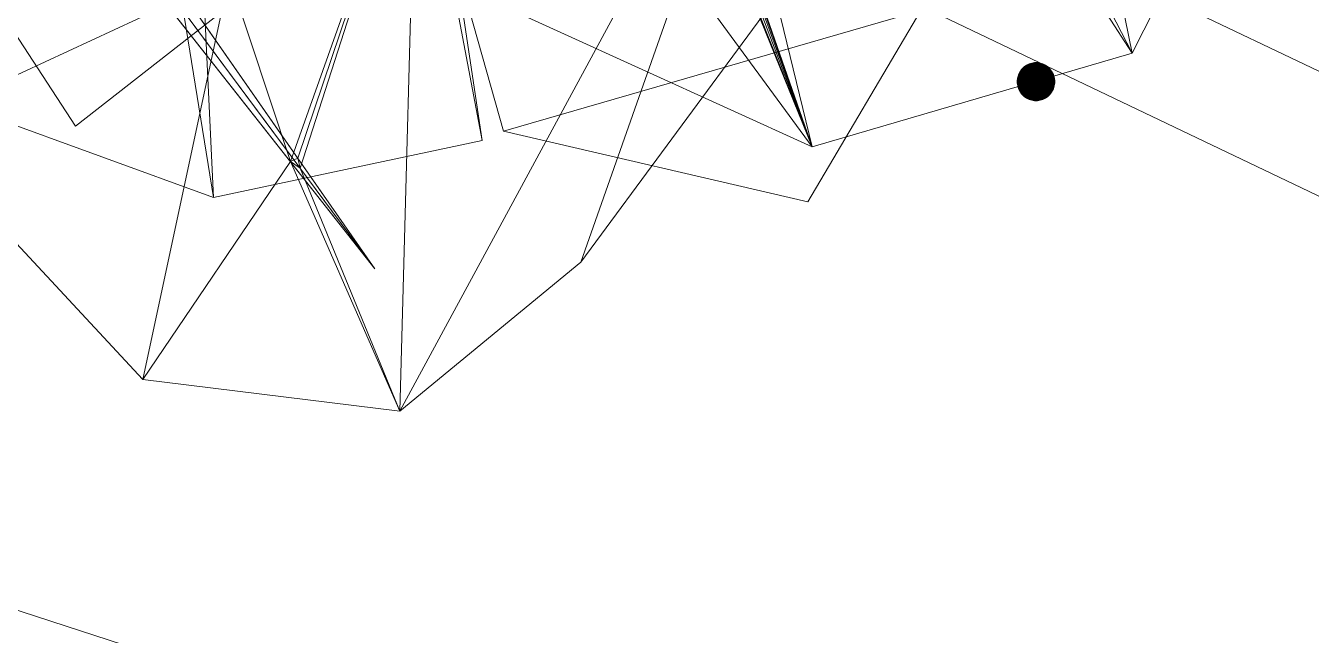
# Model space of a CAD drawing. Header units: centimetres. Extents: x 402 to 3875, y 442 to 2267.
# Drawn here: x 1005.6 to 1176.9, y 1670.3 to 1751.5 of the extents above; entities that cross this region are included whole.
import ezdxf

# ---------------------------------------------------------------- set-up
doc = ezdxf.new("R2010")
doc.units = ezdxf.units.CM
doc.layers.get('0').update_dxf_attribs({"true_color": 0xff5454})
for name, color, linetype in [('Columns of the Existing Mesh Walls', 250, 'Continuous'), ('Floor Area (Red Dust)', 250, 'Continuous'), ('Plan', 250, 'Continuous')]:
    doc.layers.add(name, color=color, linetype=linetype)
doc.layers.add('tree', color=250, linetype='Continuous', lineweight=5)
doc.layers.get('0').off()

# ---------------------------------------------------------------- blocks, each defined once
blk = doc.blocks.new('Group2_1')
for p, q in [((295.333, 454.389, 1.08545), (362.202, 498.774, -45.4998)), ((362.202, 498.774, -45.4998), (296.931, 453.289, 5.95189)), ((297.884, 449.989, 2.28296), (362.202, 498.774, -45.4998))]:
    blk.add_line(p, q)
mesh = blk.add_polyface()
corners = [(362.202, 498.774, -45.4998), (297.884, 449.989, 2.28296), (295.333, 454.389, 1.08545)]
mesh.append_faces([[corners[k] for k in face] for face in [(0, 1, 2)]])
mesh = blk.add_polyface()
corners = [(296.931, 453.289, 5.95189), (362.202, 498.774, -45.4998), (295.333, 454.389, 1.08545)]
mesh.append_faces([[corners[k] for k in face] for face in [(0, 1, 2)]])
mesh = blk.add_polyface()
corners = [(362.202, 498.774, -45.4998), (296.931, 453.289, 5.95189), (297.884, 449.989, 2.28296)]
mesh.append_faces([[corners[k] for k in face] for face in [(0, 1, 2)]])
blk = doc.blocks.new('Group_66')
blk.add_polyline3d([(81.21, -81.21, -25.99), (56.77, -97.53, -31.21), (45.43, -148.78, -47.61), (32.85, -187.66, -60.05), (57.14, -218.94, -70.06), (96.09, -239.18, -76.54), (91.06, -293.93, -94.06), (124.01, -320.51, -102.56), (85.73, -361.78, -115.77), (25.83, -362.11, -115.88), (-37.99, -307.66, -98.45), (-19.87, -238.41, -76.29), (-26.15, -181.31, -58.02), (-50.26, -160.1, -51.23), (-84.36, -136.53, -43.69), (-69.09, -91.9, -29.41), (-72.34, -72.34, -23.15)])
mesh = blk.add_polyface()
corners = [(-11.59, -11.59, -3.71), (-69.09, -91.9, -29.41), (-72.34, -72.34, -23.15), (-50.26, -160.1, -51.23), (-26.15, -181.31, -58.02), (-19.87, -238.41, -76.29), (-84.36, -136.53, -43.69), (25.83, -362.11, -115.88), (-37.99, -307.66, -98.45), (-9.1, -14.6, -4.67), (-3.9, -13.73, -4.39), (0.93, -12.79, -4.09), (3.99, -8.35, -2.67), (5.71, -5.71, -1.83), (32.85, -187.66, -60.05), (56.77, -97.53, -31.21), (81.21, -81.21, -25.99), (45.43, -148.78, -47.61), (85.73, -361.78, -115.77), (57.14, -218.94, -70.06), (91.06, -293.93, -94.06), (96.09, -239.18, -76.54), (124.01, -320.51, -102.56)]
mesh.append_faces([[corners[k] for k in face] for face in [(0, 1, 2), (5, 7, 8), (15, 13, 16), (14, 15, 17), (20, 19, 21)]], dxfattribs={"vtx0": -1})
mesh.append_faces([[corners[k] for k in face] for face in [(3, 0, 4), (4, 0, 5)]], dxfattribs={"vtx0": -1, "vtx1": -1})
mesh.append_faces([[corners[k] for k in face] for face in [(1, 0, 3), (7, 5, 0), (7, 13, 14), (14, 13, 15), (18, 19, 20)]], dxfattribs={"vtx0": -1, "vtx1": -1, "vtx2": -1})
mesh.append_faces([[corners[k] for k in face] for face in [(7, 0, 9), (7, 9, 10), (7, 10, 11), (7, 11, 12), (7, 12, 13), (14, 18, 7), (18, 14, 19)]], dxfattribs={"vtx0": -1, "vtx2": -1})
mesh.append_faces([[corners[k] for k in face] for face in [(22, 18, 20)]], dxfattribs={"vtx1": -1})
mesh.append_faces([[corners[k] for k in face] for face in [(3, 6, 1)]], dxfattribs={"vtx2": -1})
blk = doc.blocks.new('Group_69')
blk.add_polyline3d([(-41.11, -337.06, -107.86), (-1.75, -353.81, -113.22), (47.07, -346.07, -110.74), (42.59, -300.27, -96.09), (66.33, -275.29, -88.09), (117.25, -276.6, -88.51), (143.9, -238, -76.16), (122.31, -193.37, -61.88), (95.34, -130.24, -41.68), (91.17, -91.17, -29.17)])
mesh = blk.add_polyface()
corners = [(91.17, -91.17, -29.17), (42.59, -300.27, -96.09), (0, 0), (66.33, -275.29, -88.09), (95.34, -130.24, -41.68), (117.25, -276.6, -88.51), (122.31, -193.37, -61.88), (143.9, -238, -76.16), (-38.15, -76.92, -24.61), (-67.73, -67.73, -21.67), (-26.11, -128.84, -41.23), (-1.75, -353.81, -113.22), (47.07, -346.07, -110.74), (-48.27, -243.75, -78), (-51.08, -158.61, -50.76), (-41.11, -337.06, -107.86), (-58.28, -300.16, -96.05)]
mesh.append_faces([[corners[k] for k in face] for face in [(5, 6, 7), (2, 8, 9), (10, 13, 14)]], dxfattribs={"vtx0": -1})
mesh.append_faces([[corners[k] for k in face] for face in [(0, 1, 2), (1, 0, 3), (3, 4, 5), (8, 2, 10), (11, 2, 12), (12, 2, 1), (15, 10, 11)]], dxfattribs={"vtx0": -1, "vtx1": -1})
mesh.append_faces([[corners[k] for k in face] for face in [(10, 2, 11), (13, 10, 15)]], dxfattribs={"vtx0": -1, "vtx1": -1, "vtx2": -1})
mesh.append_faces([[corners[k] for k in face] for face in [(3, 0, 4), (5, 4, 6)]], dxfattribs={"vtx0": -1, "vtx2": -1})
mesh.append_faces([[corners[k] for k in face] for face in [(15, 16, 13)]], dxfattribs={"vtx2": -1})
blk = doc.blocks.new('Group_70')
for p, q in [((72.61, -338.92, -108.45), (73.88, -338.16, -108.21)), ((74.48, -339.86, -108.76), (72.61, -338.92, -108.45)), ((73.88, -338.16, -108.21), (74.48, -339.86, -108.76))]:
    blk.add_line(p, q)
for points in [[(-112.68, -145.74, -46.64), (-73.43, -117.26, -37.52), (-30.19, -116.53, -37.29), (36.96, -149.91, -47.97), (82.84, -187.13, -59.88), (69.87, -232.38, -74.36), (87.25, -273.02, -87.37), (57.61, -307.2, -98.3), (3.43, -340.96, -109.11), (51.08, -381, -121.92)], [(97.56, -381, -121.92), (126.57, -350.48, -112.15), (153.63, -302.51, -96.8), (176.49, -296.86, -95), (187.91, -251.49, -80.48), (228.14, -228.14, -73)], [(51.08, -381, -121.92), (97.56, -381, -121.92)]]:
    blk.add_polyline3d(points)
mesh = blk.add_polyface()
corners = [(6.49, -6.49, -2.08), (6.43, -65.93, -21.1), (5.06, -13.46, -4.31), (7.96, -53, -16.96), (12.88, -39.72, -12.71), (228.14, -228.14, -73), (24.58, -68.2, -21.82), (28.88, -79.76, -25.52), (36.96, -149.91, -47.97), (82.84, -187.13, -59.88), (148.29, -251.87, -80.6), (87.25, -273.02, -87.37), (97.56, -381, -121.92), (126.57, -350.48, -112.15), (150.06, -252.44, -80.78), (157.79, -254.94, -81.58), (187.91, -251.49, -80.48), (176.49, -296.86, -95), (153.63, -302.51, -96.8), (148.51, -251.99, -80.64), (149.17, -253, -80.96), (157.24, -260.09, -83.23), (72.61, -338.92, -108.45), (57.61, -307.2, -98.3), (73.88, -338.16, -108.21), (74.48, -339.86, -108.76), (51.08, -381, -121.92), (3.43, -340.96, -109.11), (69.87, -232.38, -74.36), (-13.77, -13.77, -4.41), (-112.68, -145.74, -46.64), (-119.49, -119.49, -38.24), (-73.43, -117.26, -37.52), (-30.19, -116.53, -37.29), (-13.23, -14.63, -4.68), (-7.28, -17.84, -5.71), (-4.16, -19.45, -6.22), (1.92, -15.58, -4.98), (14.42, -72.14, -23.08)]
mesh.append_faces([[corners[k] for k in face] for face in [(23, 26, 27), (29, 30, 31)]], dxfattribs={"vtx0": -1})
mesh.append_faces([[corners[k] for k in face] for face in [(0, 1, 2), (1, 0, 3), (3, 0, 4), (4, 5, 6), (6, 5, 7), (8, 5, 9), (12, 10, 13), (10, 5, 14), (14, 5, 15), (18, 21, 17), (11, 22, 23), (22, 11, 24), (24, 11, 25), (26, 22, 12), (30, 29, 32), (32, 29, 33), (33, 29, 8)]], dxfattribs={"vtx0": -1, "vtx1": -1})
mesh.append_faces([[corners[k] for k in face] for face in [(7, 5, 8), (9, 5, 10), (9, 10, 11), (11, 10, 12), (26, 23, 22), (12, 25, 11), (8, 34, 1)]], dxfattribs={"vtx0": -1, "vtx1": -1, "vtx2": -1})
mesh.append_faces([[corners[k] for k in face] for face in [(4, 0, 5), (15, 5, 16), (15, 16, 17), (10, 18, 13), (18, 10, 19), (18, 19, 20), (18, 20, 21), (17, 21, 15), (12, 22, 25), (8, 29, 34), (1, 34, 35), (1, 35, 36), (1, 36, 37), (1, 37, 2), (8, 1, 38), (8, 38, 7)]], dxfattribs={"vtx0": -1, "vtx2": -1})
mesh.append_faces([[corners[k] for k in face] for face in [(11, 28, 9)]], dxfattribs={"vtx2": -1})
mesh = blk.add_polyface()
corners = [(74.48, -339.86, -108.76), (72.61, -338.92, -108.45), (73.88, -338.16, -108.21)]
mesh.append_faces([[corners[k] for k in face] for face in [(0, 1, 2)]])
blk = doc.blocks.new('Group_71')
blk.add_polyline3d([(156.71, 156.71, -50.15), (232.21, 158.62, -74.31), (240.72, 116.55, -77.03), (287.44, 100.57, -91.98), (337.38, 57.24, -107.96), (295.05, 16.27, -94.42), (363.39, -58.03, -116.28), (349.39, -125.99, -111.81), (371.92, -224.39, -119.01)])
mesh = blk.add_polyface()
corners = [(156.71, 156.71, -50.15), (6.15, 6.14, -1.97), (6.15, 6.15, -1.97), (17.3, 4.66, -5.54), (18.21, 3.5, -5.83), (24.75, -5.35, -7.92), (337.38, 57.24, -107.96), (295.05, 16.27, -94.42), (287.44, 100.57, -91.98), (18.77, -16.86, -6.01), (175.93, -175.93, -56.3), (17.65, -17.65, -5.65), (19.96, -15.99, -6.39), (24.23, -6.58, -7.75), (173.98, -74.81, -55.67), (195.79, -158.37, -62.65), (232.21, 158.62, -74.31), (259.9, -83.12, -83.17), (240.72, 116.55, -77.03), (275.99, -131.39, -88.32), (318.12, -203.49, -101.8), (363.39, -58.03, -116.28), (327.63, -231.06, -104.84), (349.39, -125.99, -111.81), (371.92, -224.39, -119.01)]
mesh.append_faces([[corners[k] for k in face] for face in [(0, 1, 2), (9, 10, 11), (10, 14, 15)]], dxfattribs={"vtx0": -1})
mesh.append_faces([[corners[k] for k in face] for face in [(1, 0, 3), (3, 0, 4), (4, 0, 5), (16, 14, 0), (14, 16, 17), (17, 8, 19), (19, 7, 20), (20, 21, 22)]], dxfattribs={"vtx0": -1, "vtx1": -1})
mesh.append_faces([[corners[k] for k in face] for face in [(10, 5, 0), (10, 0, 14), (19, 8, 7)]], dxfattribs={"vtx0": -1, "vtx1": -1, "vtx2": -1})
mesh.append_faces([[corners[k] for k in face] for face in [(10, 9, 12), (10, 12, 13), (10, 13, 5), (17, 16, 18), (17, 18, 8), (20, 7, 21), (22, 21, 23)]], dxfattribs={"vtx0": -1, "vtx2": -1})
mesh.append_faces([[corners[k] for k in face] for face in [(6, 7, 8), (24, 22, 23)]], dxfattribs={"vtx1": -1})
blk = doc.blocks.new('Group_62')
blk.add_polyline3d([(242.22, -242.22, -77.51), (234.89, -281.44, -90.06), (179.17, -288.17, -92.21), (120.18, -206.34, -66.03), (119.05, -176.34, -56.43), (52.96, -138.15, -44.21), (17.58, -60.84, -19.47), (-31.33, -69.66, -22.29), (-61.26, -61.26, -19.6)])
mesh = blk.add_polyface()
corners = [(-0.8, -0.8, -0.26), (-31.33, -69.66, -22.29), (-61.26, -61.26, -19.6), (17.58, -60.84, -19.47), (2.8, -4.47, -1.43), (3.07, -5.02, -1.61), (5.66, -5.66, -1.81), (111.33, -111.33, -35.62), (52.96, -138.15, -44.21), (111.28, -118.68, -37.98), (111.34, -118.62, -37.96), (111.84, -114.85, -36.75), (119.05, -176.34, -56.43), (117.17, -117.17, -37.49), (242.22, -242.22, -77.51), (120.18, -206.34, -66.03), (179.17, -288.17, -92.21), (234.89, -281.44, -90.06)]
mesh.append_faces([[corners[k] for k in face] for face in [(0, 1, 2), (10, 7, 11), (16, 14, 17)]], dxfattribs={"vtx0": -1})
mesh.append_faces([[corners[k] for k in face] for face in [(1, 0, 3), (3, 7, 8), (9, 7, 10), (12, 14, 15), (15, 14, 16)]], dxfattribs={"vtx0": -1, "vtx1": -1})
mesh.append_faces([[corners[k] for k in face] for face in [(8, 7, 9)]], dxfattribs={"vtx0": -1, "vtx1": -1, "vtx2": -1})
mesh.append_faces([[corners[k] for k in face] for face in [(3, 0, 4), (3, 4, 5), (3, 5, 6), (3, 6, 7), (9, 12, 8), (12, 9, 13), (12, 13, 14)]], dxfattribs={"vtx0": -1, "vtx2": -1})
blk = doc.blocks.new('Group_76')
at = {"color": 251, "true_color": 0x666651, "xscale": 1.000807358385662, "yscale": 1.000807358385662, "zscale": 1.000807358385662, "rotation": 106}
blk.add_blockref('Group_66', (305.88, 305.7, 234.46), dxfattribs=at)
at = {"color": 251, "true_color": 0x4f6b51, "xscale": 1.000882994300637, "yscale": 1.000882994300637, "zscale": 1.000882994300637, "rotation": 70}
blk.add_blockref('Group_62', (311.93, 305.08, 367.11), dxfattribs=at)
at = {"color": 55, "true_color": 0x99995b, "xscale": 1.00054936026497, "yscale": 1.00054936026497, "zscale": 1.00054936026497, "rotation": 83.00000000000001}
blk.add_blockref('Group_70', (304.36, 305.86, 201.3), dxfattribs=at)
at = {"color": 251, "true_color": 0x4f6b51, "rotation": 93.00000000000001}
blk.add_blockref('Group_69', (302.85, 306.01, 168.13), dxfattribs=at)
at = {"color": 55, "true_color": 0x99995b, "rotation": 349}
blk.add_blockref('Group_71', (301.33, 306.17, 134.97), dxfattribs=at)
blk = doc.blocks.new('Group_87')
at = {"layer": 'tree', "color": 250, "lineweight": 5, "zscale": 0.69}
blk.add_blockref('Group_76', (0, 0, 393.05), dxfattribs=at)
at = {"layer": 'tree', "color": 250, "lineweight": 5, "extrusion": (0, -1, -3.82857e-16), "yscale": 0.8199999999999993}
blk.add_blockref('Group2_1', (306.85, 0.38, -306.32), dxfattribs=at)
blk = doc.blocks.new('Component_22')
at = {"layer": 'Plan', "color": 250, "lineweight": 5}
blk.add_blockref('Group_87', (-304.38, -304.58), dxfattribs=at)
blk = doc.blocks.new('Group_1')
at = {"layer": 'Columns of the Existing Mesh Walls', "lineweight": 20}
for p, q in [((393.4, 739.79, 190), (393.71, 740.17, 190)), ((393.4, 739.79, 190), (393.71, 740.17)), ((393.4, 739.79), (393.71, 740.17)), ((393.52, 739.96), (393.41, 739.81)), ((393.64, 740.1), (393.52, 739.96)), ((393.78, 740.23), (393.64, 740.1)), ((393.71, 740.17, 190), (394.09, 740.48, 190)), ((393.71, 740.17), (394.09, 740.48)), ((393.71, 740.17, 190), (394.09, 740.48)), ((393.71, 740.17), (393.71, 740.17, 190)), ((393.92, 740.35), (393.78, 740.23)), ((394.07, 740.46), (393.92, 740.35)), ((394.23, 740.56), (394.07, 740.46)), ((394.09, 740.48, 190), (394.52, 740.71, 190)), ((394.09, 740.48), (394.52, 740.71)), ((394.09, 740.48, 190), (394.52, 740.71)), ((394.09, 740.48), (394.09, 740.48, 190)), ((394.39, 740.65), (394.23, 740.56)), ((394.56, 740.73), (394.39, 740.65)), ((394.52, 740.71, 190), (395.48, 740.9, 190)), ((394.52, 740.71), (395.48, 740.9)), ((394.52, 740.71, 190), (395.48, 740.9)), ((394.52, 740.71), (394.52, 740.71, 190)), ((394.74, 740.79), (394.56, 740.73)), ((394.92, 740.84), (394.74, 740.79)), ((395.1, 740.87), (394.92, 740.84)), ((395.29, 740.89), (395.1, 740.87)), ((395.48, 740.9), (395.29, 740.89)), ((395.48, 740.9), (395.48, 740.9, 190)), ((395.48, 740.9, 190), (396.43, 740.71)), ((395.48, 740.9, 190), (396.43, 740.71, 190)), ((395.48, 740.9), (396.43, 740.71)), ((395.66, 740.89), (395.48, 740.9)), ((395.85, 740.87), (395.66, 740.89)), ((396.03, 740.84), (395.85, 740.87)), ((396.21, 740.79), (396.03, 740.84)), ((396.39, 740.73), (396.21, 740.79)), ((396.56, 740.65), (396.39, 740.73)), ((396.43, 740.71, 190), (396.87, 740.48, 190)), ((396.43, 740.71), (396.87, 740.48)), ((396.43, 740.71), (396.43, 740.71, 190)), ((396.43, 740.71, 190), (396.87, 740.48)), ((396.73, 740.56), (396.56, 740.65)), ((396.89, 740.46), (396.73, 740.56)), ((396.87, 740.48, 190), (397.24, 740.17)), ((396.87, 740.48, 190), (397.24, 740.17, 190)), ((396.87, 740.48), (397.24, 740.17)), ((396.87, 740.48), (396.87, 740.48, 190)), ((397.04, 740.35), (396.89, 740.46)), ((397.18, 740.23), (397.04, 740.35)), ((397.31, 740.1), (397.18, 740.23)), ((397.24, 740.17), (397.24, 740.17, 190)), ((397.24, 740.17, 190), (397.56, 739.79)), ((397.24, 740.17, 190), (397.56, 739.79, 190)), ((397.24, 740.17), (397.56, 739.79)), ((397.43, 739.96), (397.31, 740.1)), ((397.54, 739.81), (397.43, 739.96)), ((392.98, 738.4, 190), (393.17, 739.36)), ((392.98, 738.4, 190), (393.17, 739.36, 190)), ((392.98, 738.4), (393.17, 739.36)), ((393.01, 738.77), (392.98, 738.59)), ((392.98, 738.59), (392.98, 738.4)), ((392.98, 738.4), (392.98, 738.4, 190)), ((393.17, 737.44, 190), (392.98, 738.4, 190)), ((393.17, 737.44, 190), (392.98, 738.4)), ((392.98, 738.4), (392.98, 738.21)), ((393.17, 737.44), (392.98, 738.4)), ((392.98, 738.21), (393.01, 738.03)), ((393.04, 738.96), (393.01, 738.77)), ((393.09, 739.14), (393.04, 738.96)), ((393.15, 739.31), (393.09, 739.14)), ((393.22, 739.48), (393.15, 739.31)), ((393.17, 739.36, 190), (393.4, 739.79, 190)), ((393.17, 739.36, 190), (393.4, 739.79)), ((393.17, 739.36), (393.4, 739.79)), ((393.17, 739.36), (393.17, 739.36, 190)), ((393.31, 739.65), (393.22, 739.48)), ((393.41, 739.81), (393.31, 739.65)), ((393.4, 739.79), (393.4, 739.79, 190)), ((397.64, 739.65), (397.54, 739.81)), ((397.56, 739.79), (397.56, 739.79, 190)), ((397.56, 739.79, 190), (397.79, 739.36)), ((397.56, 739.79, 190), (397.79, 739.36, 190)), ((397.56, 739.79), (397.79, 739.36)), ((397.73, 739.48), (397.64, 739.65)), ((397.8, 739.31), (397.73, 739.48)), ((397.79, 739.36), (397.79, 739.36, 190)), ((397.79, 739.36, 190), (397.98, 738.4)), ((397.79, 739.36, 190), (397.98, 738.4, 190)), ((397.79, 739.36), (397.98, 738.4)), ((397.98, 738.4, 190), (397.79, 737.44, 190)), ((397.98, 738.4), (397.79, 737.44)), ((397.98, 738.4, 190), (397.79, 737.44)), ((397.87, 739.14), (397.8, 739.31)), ((397.91, 738.96), (397.87, 739.14)), ((397.95, 738.77), (397.91, 738.96)), ((397.97, 738.59), (397.95, 738.77)), ((397.95, 738.03), (397.97, 738.21)), ((397.98, 738.4), (397.97, 738.59)), ((397.97, 738.21), (397.98, 738.4)), ((397.98, 738.4), (397.98, 738.4, 190)), ((393.01, 738.03), (393.04, 737.84)), ((393.04, 737.84), (393.09, 737.66)), ((393.09, 737.66), (393.15, 737.49)), ((393.15, 737.49), (393.22, 737.31)), ((393.4, 737.01, 190), (393.17, 737.44, 190)), ((393.4, 737.01, 190), (393.17, 737.44)), ((393.17, 737.44), (393.17, 737.44, 190)), ((393.4, 737.01), (393.17, 737.44)), ((393.22, 737.31), (393.31, 737.15)), ((393.31, 737.15), (393.41, 736.99)), ((393.71, 736.63, 190), (393.4, 737.01, 190)), ((393.71, 736.63, 190), (393.4, 737.01)), ((393.4, 737.01), (393.4, 737.01, 190)), ((393.71, 736.63), (393.4, 737.01)), ((393.41, 736.99), (393.52, 736.84)), ((393.52, 736.84), (393.64, 736.7)), ((393.64, 736.7), (393.78, 736.57)), ((394.09, 736.32, 190), (393.71, 736.63, 190)), ((393.71, 736.63), (393.71, 736.63, 190)), ((394.09, 736.32, 190), (393.71, 736.63)), ((394.09, 736.32), (393.71, 736.63)), ((393.78, 736.57), (393.92, 736.44)), ((393.92, 736.44), (394.07, 736.33)), ((397.24, 736.63, 190), (396.87, 736.32, 190)), ((397.24, 736.63, 190), (396.87, 736.32)), ((397.24, 736.63), (396.87, 736.32)), ((396.89, 736.33), (397.04, 736.44)), ((397.04, 736.44), (397.18, 736.57)), ((397.18, 736.57), (397.31, 736.7)), ((397.56, 737.01, 190), (397.24, 736.63, 190)), ((397.56, 737.01, 190), (397.24, 736.63)), ((397.56, 737.01), (397.24, 736.63)), ((397.24, 736.63), (397.24, 736.63, 190)), ((397.31, 736.7), (397.43, 736.84)), ((397.43, 736.84), (397.54, 736.99)), ((397.54, 736.99), (397.64, 737.15)), ((397.79, 737.44, 190), (397.56, 737.01, 190)), ((397.79, 737.44, 190), (397.56, 737.01)), ((397.79, 737.44), (397.56, 737.01)), ((397.56, 737.01), (397.56, 737.01, 190)), ((397.64, 737.15), (397.73, 737.31)), ((397.73, 737.31), (397.8, 737.49)), ((397.79, 737.44), (397.79, 737.44, 190)), ((397.8, 737.49), (397.87, 737.66)), ((397.87, 737.66), (397.91, 737.84)), ((397.91, 737.84), (397.95, 738.03)), ((394.07, 736.33), (394.23, 736.23)), ((394.52, 736.09, 190), (394.09, 736.32, 190)), ((394.52, 736.09, 190), (394.09, 736.32)), ((394.09, 736.32), (394.09, 736.32, 190)), ((394.52, 736.09), (394.09, 736.32)), ((394.23, 736.23), (394.39, 736.15)), ((394.39, 736.15), (394.56, 736.07)), ((395.48, 735.9, 190), (394.52, 736.09, 190)), ((395.48, 735.9, 190), (394.52, 736.09)), ((394.52, 736.09), (394.52, 736.09, 190)), ((395.48, 735.9), (394.52, 736.09)), ((394.56, 736.07), (394.74, 736.01)), ((394.74, 736.01), (394.92, 735.96)), ((394.92, 735.96), (395.1, 735.93)), ((395.1, 735.93), (395.29, 735.91)), ((395.29, 735.91), (395.48, 735.9)), ((396.43, 736.09, 190), (395.48, 735.9, 190)), ((396.43, 736.09, 190), (395.48, 735.9)), ((396.43, 736.09), (395.48, 735.9)), ((395.48, 735.9), (395.66, 735.91)), ((395.48, 735.9), (395.48, 735.9, 190)), ((395.66, 735.91), (395.85, 735.93)), ((395.85, 735.93), (396.03, 735.96)), ((396.03, 735.96), (396.21, 736.01)), ((396.21, 736.01), (396.39, 736.07)), ((396.39, 736.07), (396.56, 736.15)), ((396.87, 736.32, 190), (396.43, 736.09, 190)), ((396.87, 736.32, 190), (396.43, 736.09)), ((396.87, 736.32), (396.43, 736.09)), ((396.43, 736.09), (396.43, 736.09, 190)), ((396.56, 736.15), (396.73, 736.23)), ((396.73, 736.23), (396.89, 736.33)), ((396.87, 736.32), (396.87, 736.32, 190))]:
    blk.add_line(p, q, dxfattribs=at)
at = {"layer": 'Columns of the Existing Mesh Walls', "color": 250, "lineweight": 20}
for points in [[(1683.97, 3473.09, 0), (36.01, 27.35, 0)], [(1697.51, 3466.62, 0), (49.55, 20.88, 0)]]:
    blk.add_polyline3d(points, dxfattribs=at)
at = {"layer": 'Columns of the Existing Mesh Walls', "lineweight": 20}
blk.add_polyline3d([(397.98, 738.4, 0), (397.9, 739.02, 0), (397.67, 739.6, 0), (397.3, 740.11, 0), (396.82, 740.51, 0), (396.25, 740.78, 0), (395.63, 740.89, 0), (395.01, 740.85, 0), (394.41, 740.66, 0), (393.88, 740.33, 0), (393.45, 739.87, 0), (393.15, 739.32, 0), (393, 738.71, 0), (393, 738.09, 0), (393.15, 737.48, 0), (393.45, 736.93, 0), (393.88, 736.47, 0), (394.41, 736.14, 0), (395.01, 735.94, 0), (395.63, 735.9, 0), (396.25, 736.02, 0), (396.82, 736.29, 0), (397.3, 736.69, 0), (397.67, 737.19, 0), (397.9, 737.78, 0), (397.98, 738.4, 0)], close=True, dxfattribs=at)
at = {"layer": 'Floor Area (Red Dust)', "lineweight": 5}
blk.add_polyline3d([(126.12, 912.4, 0), (76.77, 876.54, 0), (37.89, 829.54, 0), (11.91, 774.34, 0), (0.48, 714.41, 0), (4.31, 653.53, 0), (23.16, 595.51, 0), (55.85, 544.01, 0), (100.32, 502.25, 0), (153.78, 472.86, 0), (212.86, 457.69, 0), (273.87, 457.69, 0), (332.96, 472.86, 0), (386.41, 502.25, 0), (430.88, 544.01, 0), (463.57, 595.51, 0), (482.42, 653.53, 0), (486.25, 714.41, 0), (474.82, 774.34, 0), (448.85, 829.54, 0), (409.96, 876.54, 0), (360.61, 912.4, 0)], dxfattribs=at)
at = {"layer": 'Columns of the Existing Mesh Walls', "lineweight": 20}
mesh = blk.add_polyface(dxfattribs=at)
corners = [(393.17, 739.36), (393.17, 737.44), (392.98, 738.4), (393.4, 739.79), (393.4, 737.01), (393.71, 740.17), (393.71, 736.63), (394.09, 740.48), (394.09, 736.32), (394.52, 740.71), (394.52, 736.09), (395.48, 740.9), (395.48, 735.9), (396.43, 740.71), (396.43, 736.09), (396.87, 740.48), (396.87, 736.32), (397.24, 740.17), (397.24, 736.63), (397.56, 739.79), (397.56, 737.01), (397.79, 739.36), (397.79, 737.44), (397.98, 738.4)]
mesh.append_faces([[corners[k] for k in face] for face in [(0, 1, 2), (22, 21, 23)]], dxfattribs={"vtx0": -1})
mesh.append_faces([[corners[k] for k in face] for face in [(1, 3, 4), (4, 5, 6), (6, 7, 8), (8, 9, 10), (10, 11, 12), (12, 13, 14), (14, 15, 16), (16, 17, 18), (18, 19, 20), (20, 21, 22)]], dxfattribs={"vtx0": -1, "vtx1": -1})
mesh.append_faces([[corners[k] for k in face] for face in [(1, 0, 3), (4, 3, 5), (6, 5, 7), (8, 7, 9), (10, 9, 11), (12, 11, 13), (14, 13, 15), (16, 15, 17), (18, 17, 19), (20, 19, 21)]], dxfattribs={"vtx0": -1, "vtx2": -1})
mesh = blk.add_polyface(dxfattribs=at)
corners = [(393.17, 737.44, 190), (393.17, 739.36, 190), (392.98, 738.4, 190), (393.4, 737.01, 190), (393.4, 739.79, 190), (393.71, 736.63, 190), (393.71, 740.17, 190), (394.09, 736.32, 190), (394.09, 740.48, 190), (394.52, 736.09, 190), (394.52, 740.71, 190), (395.48, 735.9, 190), (395.48, 740.9, 190), (396.43, 736.09, 190), (396.43, 740.71, 190), (396.87, 736.32, 190), (396.87, 740.48, 190), (397.24, 736.63, 190), (397.24, 740.17, 190), (397.56, 737.01, 190), (397.56, 739.79, 190), (397.79, 737.44, 190), (397.79, 739.36, 190), (397.98, 738.4, 190)]
mesh.append_faces([[corners[k] for k in face] for face in [(0, 1, 2), (22, 21, 23)]], dxfattribs={"vtx0": -1})
mesh.append_faces([[corners[k] for k in face] for face in [(1, 3, 4), (4, 5, 6), (6, 7, 8), (8, 9, 10), (10, 11, 12), (12, 13, 14), (14, 15, 16), (16, 17, 18), (18, 19, 20), (20, 21, 22)]], dxfattribs={"vtx0": -1, "vtx1": -1})
mesh.append_faces([[corners[k] for k in face] for face in [(1, 0, 3), (4, 3, 5), (6, 5, 7), (8, 7, 9), (10, 9, 11), (12, 11, 13), (14, 13, 15), (16, 15, 17), (18, 17, 19), (20, 19, 21)]], dxfattribs={"vtx0": -1, "vtx2": -1})
at = {"layer": 'Columns of the Existing Mesh Walls', "lineweight": 25}
mesh = blk.add_polyface(dxfattribs=at)
corners = [(392.98, 738.21), (392.98, 738.59), (392.98, 738.4), (393.01, 738.03), (393.01, 738.77), (393.04, 737.84), (393.04, 738.96), (393.09, 737.66), (393.09, 739.14), (393.15, 737.49), (393.15, 739.31), (393.22, 737.31), (393.22, 739.48), (393.31, 737.15), (393.31, 739.65), (393.41, 736.99), (393.41, 739.81), (393.52, 736.84), (393.52, 739.96), (393.64, 736.7), (393.64, 740.1), (393.78, 736.57), (393.78, 740.23), (393.92, 736.44), (393.92, 740.35), (394.07, 736.33), (394.07, 740.46), (394.23, 736.23), (394.23, 740.56), (394.39, 736.15), (394.39, 740.65), (394.56, 736.07), (394.56, 740.73), (394.74, 736.01), (394.74, 740.79), (394.92, 735.96), (394.92, 740.84), (395.1, 735.93), (395.1, 740.87), (395.29, 735.91), (395.29, 740.89), (395.48, 735.9), (395.48, 740.9), (395.66, 735.91), (395.66, 740.89), (395.85, 735.93), (395.85, 740.87), (396.03, 735.96), (396.03, 740.84), (396.21, 736.01), (396.21, 740.79), (396.39, 736.07), (396.39, 740.73), (396.56, 736.15), (396.56, 740.65), (396.73, 736.23), (396.73, 740.56), (396.89, 736.33), (396.89, 740.46), (397.04, 736.44), (397.04, 740.35), (397.18, 736.57), (397.18, 740.23), (397.31, 736.7), (397.31, 740.1), (397.43, 736.84), (397.43, 739.96), (397.54, 736.99), (397.54, 739.81), (397.64, 737.15), (397.64, 739.65), (397.73, 737.31), (397.73, 739.48), (397.8, 737.49), (397.8, 739.31), (397.87, 737.66), (397.87, 739.14), (397.91, 737.84), (397.91, 738.96), (397.95, 738.03), (397.95, 738.77), (397.97, 738.21), (397.97, 738.59), (397.98, 738.4)]
mesh.append_faces([[corners[k] for k in face] for face in [(0, 1, 2), (82, 81, 83)]], dxfattribs={"vtx0": -1})
mesh.append_faces([[corners[k] for k in face] for face in [(1, 3, 4), (4, 5, 6), (6, 7, 8), (8, 9, 10), (10, 11, 12), (12, 13, 14), (14, 15, 16), (16, 17, 18), (18, 19, 20), (20, 21, 22), (22, 23, 24), (24, 25, 26), (26, 27, 28), (28, 29, 30), (30, 31, 32), (32, 33, 34), (34, 35, 36), (36, 37, 38), (38, 39, 40), (40, 41, 42), (42, 43, 44), (44, 45, 46), (46, 47, 48), (48, 49, 50), (50, 51, 52), (52, 53, 54), (54, 55, 56), (56, 57, 58), (58, 59, 60), (60, 61, 62), (62, 63, 64), (64, 65, 66), (66, 67, 68), (68, 69, 70), (70, 71, 72), (72, 73, 74), (74, 75, 76), (76, 77, 78), (78, 79, 80), (80, 81, 82)]], dxfattribs={"vtx0": -1, "vtx1": -1})
mesh.append_faces([[corners[k] for k in face] for face in [(1, 0, 3), (4, 3, 5), (6, 5, 7), (8, 7, 9), (10, 9, 11), (12, 11, 13), (14, 13, 15), (16, 15, 17), (18, 17, 19), (20, 19, 21), (22, 21, 23), (24, 23, 25), (26, 25, 27), (28, 27, 29), (30, 29, 31), (32, 31, 33), (34, 33, 35), (36, 35, 37), (38, 37, 39), (40, 39, 41), (42, 41, 43), (44, 43, 45), (46, 45, 47), (48, 47, 49), (50, 49, 51), (52, 51, 53), (54, 53, 55), (56, 55, 57), (58, 57, 59), (60, 59, 61), (62, 61, 63), (64, 63, 65), (66, 65, 67), (68, 67, 69), (70, 69, 71), (72, 71, 73), (74, 73, 75), (76, 75, 77), (78, 77, 79), (80, 79, 81)]], dxfattribs={"vtx0": -1, "vtx2": -1})
at = {"layer": 'Columns of the Existing Mesh Walls', "lineweight": 20}
mesh = blk.add_polyface(dxfattribs=at)
corners = [(393.71, 740.17), (393.4, 739.79), (393.4, 739.79, 190)]
mesh.append_faces([[corners[k] for k in face] for face in [(0, 1, 2)]])
mesh = blk.add_polyface(dxfattribs=at)
corners = [(393.71, 740.17), (393.4, 739.79, 190), (393.71, 740.17, 190)]
mesh.append_faces([[corners[k] for k in face] for face in [(0, 1, 2)]])
mesh = blk.add_polyface(dxfattribs=at)
corners = [(393.71, 740.17, 190), (394.09, 740.48), (393.71, 740.17)]
mesh.append_faces([[corners[k] for k in face] for face in [(0, 1, 2)]])
mesh = blk.add_polyface(dxfattribs=at)
corners = [(394.09, 740.48, 190), (394.09, 740.48), (393.71, 740.17, 190)]
mesh.append_faces([[corners[k] for k in face] for face in [(0, 1, 2)]])
mesh = blk.add_polyface(dxfattribs=at)
corners = [(394.09, 740.48, 190), (394.52, 740.71), (394.09, 740.48)]
mesh.append_faces([[corners[k] for k in face] for face in [(0, 1, 2)]])
mesh = blk.add_polyface(dxfattribs=at)
corners = [(394.52, 740.71, 190), (394.52, 740.71), (394.09, 740.48, 190)]
mesh.append_faces([[corners[k] for k in face] for face in [(0, 1, 2)]])
mesh = blk.add_polyface(dxfattribs=at)
corners = [(394.52, 740.71, 190), (395.48, 740.9), (394.52, 740.71)]
mesh.append_faces([[corners[k] for k in face] for face in [(0, 1, 2)]])
mesh = blk.add_polyface(dxfattribs=at)
corners = [(395.48, 740.9, 190), (395.48, 740.9), (394.52, 740.71, 190)]
mesh.append_faces([[corners[k] for k in face] for face in [(0, 1, 2)]])
mesh = blk.add_polyface(dxfattribs=at)
corners = [(395.48, 740.9, 190), (396.43, 740.71), (395.48, 740.9)]
mesh.append_faces([[corners[k] for k in face] for face in [(0, 1, 2)]])
mesh = blk.add_polyface(dxfattribs=at)
corners = [(396.43, 740.71, 190), (396.43, 740.71), (395.48, 740.9, 190)]
mesh.append_faces([[corners[k] for k in face] for face in [(0, 1, 2)]])
mesh = blk.add_polyface(dxfattribs=at)
corners = [(396.43, 740.71, 190), (396.87, 740.48), (396.43, 740.71)]
mesh.append_faces([[corners[k] for k in face] for face in [(0, 1, 2)]])
mesh = blk.add_polyface(dxfattribs=at)
corners = [(396.87, 740.48, 190), (396.87, 740.48), (396.43, 740.71, 190)]
mesh.append_faces([[corners[k] for k in face] for face in [(0, 1, 2)]])
mesh = blk.add_polyface(dxfattribs=at)
corners = [(396.87, 740.48, 190), (397.24, 740.17), (396.87, 740.48)]
mesh.append_faces([[corners[k] for k in face] for face in [(0, 1, 2)]])
mesh = blk.add_polyface(dxfattribs=at)
corners = [(397.24, 740.17, 190), (397.24, 740.17), (396.87, 740.48, 190)]
mesh.append_faces([[corners[k] for k in face] for face in [(0, 1, 2)]])
mesh = blk.add_polyface(dxfattribs=at)
corners = [(397.24, 740.17, 190), (397.56, 739.79), (397.24, 740.17)]
mesh.append_faces([[corners[k] for k in face] for face in [(0, 1, 2)]])
mesh = blk.add_polyface(dxfattribs=at)
corners = [(397.24, 740.17, 190), (397.56, 739.79, 190), (397.56, 739.79)]
mesh.append_faces([[corners[k] for k in face] for face in [(0, 1, 2)]])
mesh = blk.add_polyface(dxfattribs=at)
corners = [(393.17, 739.36), (392.98, 738.4), (392.98, 738.4, 190)]
mesh.append_faces([[corners[k] for k in face] for face in [(0, 1, 2)]])
mesh = blk.add_polyface(dxfattribs=at)
corners = [(393.17, 739.36), (392.98, 738.4, 190), (393.17, 739.36, 190)]
mesh.append_faces([[corners[k] for k in face] for face in [(0, 1, 2)]])
mesh = blk.add_polyface(dxfattribs=at)
corners = [(392.98, 738.4), (393.17, 737.44), (393.17, 737.44, 190)]
mesh.append_faces([[corners[k] for k in face] for face in [(0, 1, 2)]])
mesh = blk.add_polyface(dxfattribs=at)
corners = [(392.98, 738.4), (393.17, 737.44, 190), (392.98, 738.4, 190)]
mesh.append_faces([[corners[k] for k in face] for face in [(0, 1, 2)]])
mesh = blk.add_polyface(dxfattribs=at)
corners = [(393.4, 739.79), (393.17, 739.36), (393.17, 739.36, 190)]
mesh.append_faces([[corners[k] for k in face] for face in [(0, 1, 2)]])
mesh = blk.add_polyface(dxfattribs=at)
corners = [(393.4, 739.79), (393.17, 739.36, 190), (393.4, 739.79, 190)]
mesh.append_faces([[corners[k] for k in face] for face in [(0, 1, 2)]])
mesh = blk.add_polyface(dxfattribs=at)
corners = [(397.56, 739.79, 190), (397.79, 739.36), (397.56, 739.79)]
mesh.append_faces([[corners[k] for k in face] for face in [(0, 1, 2)]])
mesh = blk.add_polyface(dxfattribs=at)
corners = [(397.56, 739.79, 190), (397.79, 739.36, 190), (397.79, 739.36)]
mesh.append_faces([[corners[k] for k in face] for face in [(0, 1, 2)]])
mesh = blk.add_polyface(dxfattribs=at)
corners = [(397.79, 739.36, 190), (397.98, 738.4), (397.79, 739.36)]
mesh.append_faces([[corners[k] for k in face] for face in [(0, 1, 2)]])
mesh = blk.add_polyface(dxfattribs=at)
corners = [(397.79, 739.36, 190), (397.98, 738.4, 190), (397.98, 738.4)]
mesh.append_faces([[corners[k] for k in face] for face in [(0, 1, 2)]])
mesh = blk.add_polyface(dxfattribs=at)
corners = [(397.98, 738.4, 190), (397.79, 737.44), (397.98, 738.4)]
mesh.append_faces([[corners[k] for k in face] for face in [(0, 1, 2)]])
mesh = blk.add_polyface(dxfattribs=at)
corners = [(397.98, 738.4, 190), (397.79, 737.44, 190), (397.79, 737.44)]
mesh.append_faces([[corners[k] for k in face] for face in [(0, 1, 2)]])
mesh = blk.add_polyface(dxfattribs=at)
corners = [(393.17, 737.44), (393.4, 737.01), (393.4, 737.01, 190)]
mesh.append_faces([[corners[k] for k in face] for face in [(0, 1, 2)]])
mesh = blk.add_polyface(dxfattribs=at)
corners = [(393.17, 737.44), (393.4, 737.01, 190), (393.17, 737.44, 190)]
mesh.append_faces([[corners[k] for k in face] for face in [(0, 1, 2)]])
mesh = blk.add_polyface(dxfattribs=at)
corners = [(393.4, 737.01), (393.71, 736.63), (393.71, 736.63, 190)]
mesh.append_faces([[corners[k] for k in face] for face in [(0, 1, 2)]])
mesh = blk.add_polyface(dxfattribs=at)
corners = [(393.4, 737.01), (393.71, 736.63, 190), (393.4, 737.01, 190)]
mesh.append_faces([[corners[k] for k in face] for face in [(0, 1, 2)]])
mesh = blk.add_polyface(dxfattribs=at)
corners = [(394.09, 736.32, 190), (393.71, 736.63), (394.09, 736.32)]
mesh.append_faces([[corners[k] for k in face] for face in [(0, 1, 2)]])
mesh = blk.add_polyface(dxfattribs=at)
corners = [(393.71, 736.63, 190), (393.71, 736.63), (394.09, 736.32, 190)]
mesh.append_faces([[corners[k] for k in face] for face in [(0, 1, 2)]])
mesh = blk.add_polyface(dxfattribs=at)
corners = [(397.24, 736.63, 190), (396.87, 736.32), (397.24, 736.63)]
mesh.append_faces([[corners[k] for k in face] for face in [(0, 1, 2)]])
mesh = blk.add_polyface(dxfattribs=at)
corners = [(396.87, 736.32, 190), (396.87, 736.32), (397.24, 736.63, 190)]
mesh.append_faces([[corners[k] for k in face] for face in [(0, 1, 2)]])
mesh = blk.add_polyface(dxfattribs=at)
corners = [(397.56, 737.01, 190), (397.24, 736.63), (397.56, 737.01)]
mesh.append_faces([[corners[k] for k in face] for face in [(0, 1, 2)]])
mesh = blk.add_polyface(dxfattribs=at)
corners = [(397.56, 737.01, 190), (397.24, 736.63, 190), (397.24, 736.63)]
mesh.append_faces([[corners[k] for k in face] for face in [(0, 1, 2)]])
mesh = blk.add_polyface(dxfattribs=at)
corners = [(397.79, 737.44, 190), (397.56, 737.01), (397.79, 737.44)]
mesh.append_faces([[corners[k] for k in face] for face in [(0, 1, 2)]])
mesh = blk.add_polyface(dxfattribs=at)
corners = [(397.79, 737.44, 190), (397.56, 737.01, 190), (397.56, 737.01)]
mesh.append_faces([[corners[k] for k in face] for face in [(0, 1, 2)]])
mesh = blk.add_polyface(dxfattribs=at)
corners = [(394.52, 736.09, 190), (394.09, 736.32), (394.52, 736.09)]
mesh.append_faces([[corners[k] for k in face] for face in [(0, 1, 2)]])
mesh = blk.add_polyface(dxfattribs=at)
corners = [(394.09, 736.32, 190), (394.09, 736.32), (394.52, 736.09, 190)]
mesh.append_faces([[corners[k] for k in face] for face in [(0, 1, 2)]])
mesh = blk.add_polyface(dxfattribs=at)
corners = [(395.48, 735.9, 190), (394.52, 736.09), (395.48, 735.9)]
mesh.append_faces([[corners[k] for k in face] for face in [(0, 1, 2)]])
mesh = blk.add_polyface(dxfattribs=at)
corners = [(394.52, 736.09, 190), (394.52, 736.09), (395.48, 735.9, 190)]
mesh.append_faces([[corners[k] for k in face] for face in [(0, 1, 2)]])
mesh = blk.add_polyface(dxfattribs=at)
corners = [(396.43, 736.09, 190), (395.48, 735.9), (396.43, 736.09)]
mesh.append_faces([[corners[k] for k in face] for face in [(0, 1, 2)]])
mesh = blk.add_polyface(dxfattribs=at)
corners = [(395.48, 735.9, 190), (395.48, 735.9), (396.43, 736.09, 190)]
mesh.append_faces([[corners[k] for k in face] for face in [(0, 1, 2)]])
mesh = blk.add_polyface(dxfattribs=at)
corners = [(396.87, 736.32, 190), (396.43, 736.09), (396.87, 736.32)]
mesh.append_faces([[corners[k] for k in face] for face in [(0, 1, 2)]])
mesh = blk.add_polyface(dxfattribs=at)
corners = [(396.43, 736.09, 190), (396.43, 736.09), (396.87, 736.32, 190)]
mesh.append_faces([[corners[k] for k in face] for face in [(0, 1, 2)]])

msp = doc.modelspace()

# ---------------------------------------------------------------- block references
at = {"layer": 'Columns of the Existing Mesh Walls', "lineweight": 20, "rotation": 270}
msp.add_blockref('Group_1', (401.81, 2139.52), dxfattribs=at)
at = {"layer": 'tree', "color": 250, "lineweight": 5, "xscale": 0.7409999999999995, "yscale": 0.7409999999999995, "zscale": 0.7409999999999995, "rotation": 270}
msp.add_blockref('Component_22', (1017.13, 1989.35, -0.13), dxfattribs=at)

doc.saveas('drawing.dxf')
